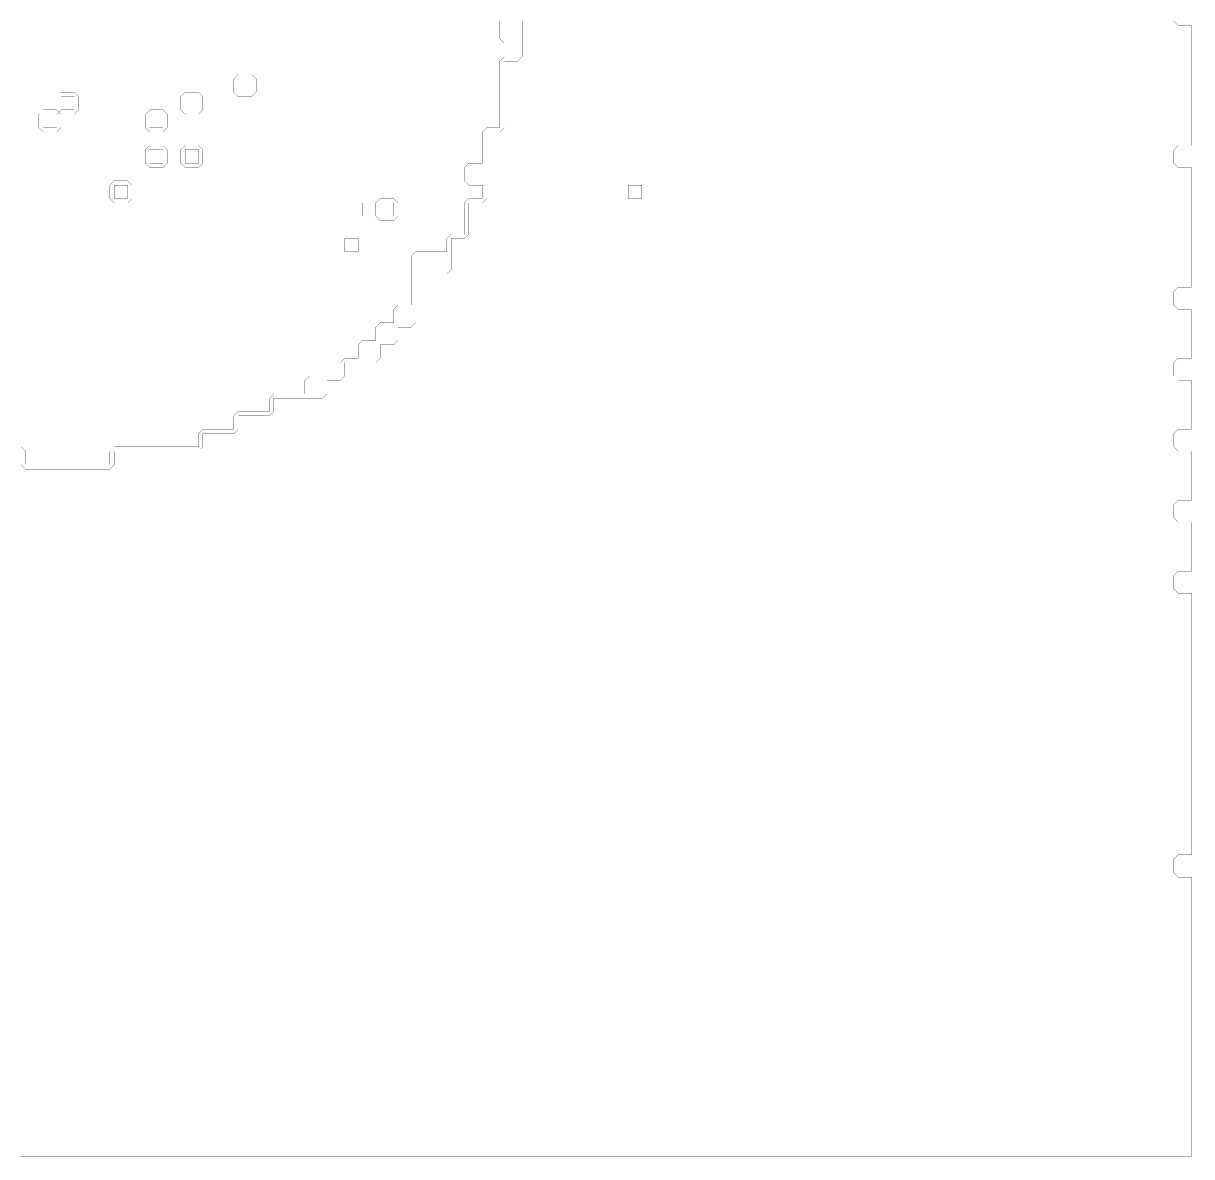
# Model space of a CAD drawing. Header units: metres. Extents: x 0 to 4990, y -4990 to 0.
# Drawn here: x 2417 to 4990, y -4990 to -2495 of the extents above; entities that cross this region are included whole.
import ezdxf

# ---------------------------------------------------------------- set-up
doc = ezdxf.new("R2010")
doc.units = ezdxf.units.M
for name, color, linetype in [('conductor', 1, 'Continuous'), ('dielectric', 8, 'Continuous'), ('substrate', 5, 'Continuous')]:
    doc.layers.add(name, color=color, linetype=linetype)

msp = doc.modelspace()

# ---------------------------------------------------------------- linework, layer by layer
at = {"layer": 'conductor', "const_width": 0.5}
msp.add_lwpolyline([(2412.109375, -3427.734375), (2421.875, -3437.5), (2421.875, -3447.265625), (2421.875, -3457.03125), (2421.875, -3466.796875), (2431.640625, -3466.796875), (2441.40625, -3466.796875), (2451.171875, -3466.796875), (2460.9375, -3466.796875), (2470.703125, -3466.796875), (2480.46875, -3466.796875), (2490.234375, -3466.796875), (2500, -3466.796875), (2509.765625, -3466.796875), (2519.53125, -3466.796875), (2529.296875, -3466.796875), (2539.0625, -3466.796875), (2548.828125, -3466.796875), (2558.59375, -3466.796875), (2568.359375, -3466.796875), (2578.125, -3466.796875), (2587.890625, -3466.796875), (2597.65625, -3466.796875), (2607.421875, -3466.796875), (2607.421875, -3457.03125), (2607.421875, -3447.265625), (2607.421875, -3437.5), (2617.1875, -3427.734375), (2626.953125, -3427.734375), (2636.71875, -3427.734375), (2646.484375, -3427.734375), (2656.25, -3427.734375), (2666.015625, -3427.734375), (2675.78125, -3427.734375), (2685.546875, -3427.734375), (2695.3125, -3427.734375), (2705.078125, -3427.734375), (2714.84375, -3427.734375), (2724.609375, -3427.734375), (2734.375, -3427.734375), (2744.140625, -3427.734375), (2753.90625, -3427.734375), (2763.671875, -3427.734375), (2773.4375, -3427.734375), (2783.203125, -3427.734375), (2792.96875, -3427.734375), (2802.734375, -3427.734375), (2802.734375, -3417.96875), (2802.734375, -3408.203125), (2802.734375, -3398.4375), (2812.5, -3388.671875), (2822.265625, -3388.671875), (2832.03125, -3388.671875), (2841.796875, -3388.671875), (2851.5625, -3388.671875), (2861.328125, -3388.671875), (2871.09375, -3388.671875), (2880.859375, -3388.671875), (2880.859375, -3378.90625), (2880.859375, -3369.140625), (2880.859375, -3359.375), (2890.625, -3349.609375), (2900.390625, -3349.609375), (2910.15625, -3349.609375), (2919.921875, -3349.609375), (2929.6875, -3349.609375), (2939.453125, -3349.609375), (2949.21875, -3349.609375), (2958.984375, -3349.609375), (2958.984375, -3339.84375), (2958.984375, -3330.078125), (2958.984375, -3320.3125), (2968.75, -3310.546875), (2978.515625, -3310.546875), (2988.28125, -3310.546875), (2998.046875, -3310.546875), (3007.8125, -3310.546875), (3017.578125, -3310.546875), (3027.34375, -3310.546875), (3037.109375, -3310.546875), (3037.109375, -3300.78125), (3037.109375, -3291.015625), (3037.109375, -3281.25), (3046.875, -3271.484375), (3056.640625, -3271.484375), (3066.40625, -3271.484375), (3076.171875, -3271.484375), (3085.9375, -3271.484375), (3095.703125, -3271.484375), (3105.46875, -3271.484375), (3115.234375, -3271.484375), (3115.234375, -3261.71875), (3115.234375, -3251.953125), (3115.234375, -3242.1875), (3125, -3232.421875), (3134.765625, -3232.421875), (3144.53125, -3232.421875), (3154.296875, -3232.421875), (3154.296875, -3222.65625), (3154.296875, -3212.890625), (3154.296875, -3203.125), (3164.0625, -3193.359375), (3173.828125, -3193.359375), (3183.59375, -3193.359375), (3193.359375, -3193.359375), (3193.359375, -3183.59375), (3193.359375, -3173.828125), (3193.359375, -3164.0625), (3203.125, -3154.296875), (3212.890625, -3154.296875), (3222.65625, -3154.296875), (3232.421875, -3154.296875), (3232.421875, -3144.53125), (3232.421875, -3134.765625), (3232.421875, -3125), (3242.1875, -3115.234375), (3251.953125, -3115.234375), (3261.71875, -3115.234375), (3271.484375, -3115.234375), (3271.484375, -3105.46875), (3271.484375, -3095.703125), (3271.484375, -3085.9375), (3271.484375, -3076.171875), (3271.484375, -3066.40625), (3271.484375, -3056.640625), (3271.484375, -3046.875), (3271.484375, -3037.109375), (3271.484375, -3027.34375), (3271.484375, -3017.578125), (3271.484375, -3007.8125), (3281.25, -2998.046875), (3291.015625, -2998.046875), (3300.78125, -2998.046875), (3310.546875, -2998.046875), (3320.3125, -2998.046875), (3330.078125, -2998.046875), (3339.84375, -2998.046875), (3349.609375, -2998.046875), (3349.609375, -2988.28125), (3349.609375, -2978.515625), (3349.609375, -2968.75), (3359.375, -2958.984375), (3369.140625, -2958.984375), (3378.90625, -2958.984375), (3388.671875, -2958.984375), (3388.671875, -2949.21875), (3388.671875, -2939.453125), (3388.671875, -2929.6875), (3388.671875, -2919.921875), (3388.671875, -2910.15625), (3388.671875, -2900.390625), (3388.671875, -2890.625), (3398.4375, -2880.859375), (3408.203125, -2880.859375), (3417.96875, -2880.859375), (3427.734375, -2880.859375), (3427.734375, -2871.09375), (3427.734375, -2861.328125), (3427.734375, -2851.5625), (3417.96875, -2851.5625), (3408.203125, -2851.5625), (3398.4375, -2851.5625), (3388.671875, -2841.796875), (3388.671875, -2832.03125), (3388.671875, -2822.265625), (3388.671875, -2812.5), (3398.4375, -2802.734375), (3408.203125, -2802.734375), (3417.96875, -2802.734375), (3427.734375, -2802.734375), (3427.734375, -2792.96875), (3427.734375, -2783.203125), (3427.734375, -2773.4375), (3427.734375, -2763.671875), (3427.734375, -2753.90625), (3427.734375, -2744.140625), (3427.734375, -2734.375), (3437.5, -2724.609375), (3447.265625, -2724.609375), (3457.03125, -2724.609375), (3466.796875, -2724.609375), (3466.796875, -2714.84375), (3466.796875, -2705.078125), (3466.796875, -2695.3125), (3466.796875, -2685.546875), (3466.796875, -2675.78125), (3466.796875, -2666.015625), (3466.796875, -2656.25), (3466.796875, -2646.484375), (3466.796875, -2636.71875), (3466.796875, -2626.953125), (3466.796875, -2617.1875), (3466.796875, -2607.421875), (3466.796875, -2597.65625), (3466.796875, -2587.890625), (3466.796875, -2578.125), (3476.5625, -2568.359375), (3486.328125, -2568.359375), (3496.09375, -2568.359375), (3505.859375, -2568.359375), (3505.859375, -2558.59375), (3505.859375, -2548.828125), (3505.859375, -2539.0625), (3496.09375, -2539.0625), (3486.328125, -2539.0625), (3476.5625, -2539.0625), (3466.796875, -2529.296875), (3466.796875, -2519.53125), (3466.796875, -2509.765625), (3466.796875, -2500), (3466.796875, -2490.234375)], dxfattribs=at)
for points in [[(2880.859375, -2617.1875), (2890.625, -2607.421875), (2900.390625, -2607.421875), (2910.15625, -2607.421875), (2919.921875, -2607.421875), (2929.6875, -2617.1875), (2929.6875, -2626.953125), (2929.6875, -2636.71875), (2929.6875, -2646.484375), (2919.921875, -2656.25), (2910.15625, -2656.25), (2900.390625, -2656.25), (2890.625, -2656.25), (2880.859375, -2646.484375), (2880.859375, -2636.71875), (2880.859375, -2626.953125)], [(2490.234375, -2656.25), (2500, -2646.484375), (2509.765625, -2646.484375), (2519.53125, -2646.484375), (2529.296875, -2646.484375), (2539.0625, -2656.25), (2539.0625, -2666.015625), (2539.0625, -2675.78125), (2539.0625, -2685.546875), (2529.296875, -2695.3125), (2519.53125, -2695.3125), (2509.765625, -2695.3125), (2500, -2695.3125), (2490.234375, -2685.546875), (2490.234375, -2675.78125), (2490.234375, -2666.015625)], [(2763.671875, -2656.25), (2773.4375, -2646.484375), (2783.203125, -2646.484375), (2792.96875, -2646.484375), (2802.734375, -2646.484375), (2812.5, -2656.25), (2812.5, -2666.015625), (2812.5, -2675.78125), (2812.5, -2685.546875), (2802.734375, -2695.3125), (2792.96875, -2695.3125), (2783.203125, -2695.3125), (2773.4375, -2695.3125), (2763.671875, -2685.546875), (2763.671875, -2675.78125), (2763.671875, -2666.015625)], [(2451.171875, -2695.3125), (2460.9375, -2685.546875), (2470.703125, -2685.546875), (2480.46875, -2685.546875), (2490.234375, -2685.546875), (2500, -2695.3125), (2500, -2705.078125), (2500, -2714.84375), (2500, -2724.609375), (2490.234375, -2734.375), (2480.46875, -2734.375), (2470.703125, -2734.375), (2460.9375, -2734.375), (2451.171875, -2724.609375), (2451.171875, -2714.84375), (2451.171875, -2705.078125)], [(2685.546875, -2695.3125), (2695.3125, -2685.546875), (2705.078125, -2685.546875), (2714.84375, -2685.546875), (2724.609375, -2685.546875), (2734.375, -2695.3125), (2734.375, -2705.078125), (2734.375, -2714.84375), (2734.375, -2724.609375), (2724.609375, -2734.375), (2714.84375, -2734.375), (2705.078125, -2734.375), (2695.3125, -2734.375), (2685.546875, -2724.609375), (2685.546875, -2714.84375), (2685.546875, -2705.078125)], [(2685.546875, -2773.4375), (2695.3125, -2763.671875), (2705.078125, -2763.671875), (2714.84375, -2763.671875), (2724.609375, -2763.671875), (2734.375, -2773.4375), (2734.375, -2783.203125), (2734.375, -2792.96875), (2734.375, -2802.734375), (2724.609375, -2812.5), (2714.84375, -2812.5), (2705.078125, -2812.5), (2695.3125, -2812.5), (2685.546875, -2802.734375), (2685.546875, -2792.96875), (2685.546875, -2783.203125)], [(2763.671875, -2773.4375), (2773.4375, -2763.671875), (2783.203125, -2763.671875), (2792.96875, -2763.671875), (2802.734375, -2763.671875), (2812.5, -2773.4375), (2812.5, -2783.203125), (2812.5, -2792.96875), (2812.5, -2802.734375), (2802.734375, -2812.5), (2792.96875, -2812.5), (2783.203125, -2812.5), (2773.4375, -2812.5), (2763.671875, -2802.734375), (2763.671875, -2792.96875), (2763.671875, -2783.203125)], [(2607.421875, -2851.5625), (2617.1875, -2841.796875), (2626.953125, -2841.796875), (2636.71875, -2841.796875), (2646.484375, -2841.796875), (2656.25, -2851.5625), (2656.25, -2861.328125), (2656.25, -2871.09375), (2656.25, -2880.859375), (2646.484375, -2890.625), (2636.71875, -2890.625), (2626.953125, -2890.625), (2617.1875, -2890.625), (2607.421875, -2880.859375), (2607.421875, -2871.09375), (2607.421875, -2861.328125)], [(3193.359375, -2890.625), (3203.125, -2880.859375), (3212.890625, -2880.859375), (3222.65625, -2880.859375), (3232.421875, -2880.859375), (3242.1875, -2890.625), (3242.1875, -2900.390625), (3242.1875, -2910.15625), (3242.1875, -2919.921875), (3232.421875, -2929.6875), (3222.65625, -2929.6875), (3212.890625, -2929.6875), (3203.125, -2929.6875), (3193.359375, -2919.921875), (3193.359375, -2910.15625), (3193.359375, -2900.390625)]]:
    msp.add_lwpolyline(points, close=True, dxfattribs=at)
at = {"layer": 'dielectric', "const_width": 0.5}
msp.add_lwpolyline([(3750, -2851.5625), (3750, -2861.328125), (3750, -2871.09375), (3750, -2880.859375), (3759.765625, -2880.859375), (3769.53125, -2880.859375), (3779.296875, -2880.859375), (3779.296875, -2871.09375), (3779.296875, -2861.328125), (3779.296875, -2851.5625), (3769.53125, -2851.5625), (3759.765625, -2851.5625)], close=True, dxfattribs=at)
at = {"layer": 'substrate', "const_width": 0.5}
for points in [[(2412.109375, -4990.234375), (2421.875, -4990.234375), (2431.640625, -4990.234375), (2441.40625, -4990.234375), (2451.171875, -4990.234375), (2460.9375, -4990.234375), (2470.703125, -4990.234375), (2480.46875, -4990.234375), (2490.234375, -4990.234375), (2500, -4990.234375), (2509.765625, -4990.234375), (2519.53125, -4990.234375), (2529.296875, -4990.234375), (2539.0625, -4990.234375), (2548.828125, -4990.234375), (2558.59375, -4990.234375), (2568.359375, -4990.234375), (2578.125, -4990.234375), (2587.890625, -4990.234375), (2597.65625, -4990.234375), (2607.421875, -4990.234375), (2617.1875, -4990.234375), (2626.953125, -4990.234375), (2636.71875, -4990.234375), (2646.484375, -4990.234375), (2656.25, -4990.234375), (2666.015625, -4990.234375), (2675.78125, -4990.234375), (2685.546875, -4990.234375), (2695.3125, -4990.234375), (2705.078125, -4990.234375), (2714.84375, -4990.234375), (2724.609375, -4990.234375), (2734.375, -4990.234375), (2744.140625, -4990.234375), (2753.90625, -4990.234375), (2763.671875, -4990.234375), (2773.4375, -4990.234375), (2783.203125, -4990.234375), (2792.96875, -4990.234375), (2802.734375, -4990.234375), (2812.5, -4990.234375), (2822.265625, -4990.234375), (2832.03125, -4990.234375), (2841.796875, -4990.234375), (2851.5625, -4990.234375), (2861.328125, -4990.234375), (2871.09375, -4990.234375), (2880.859375, -4990.234375), (2890.625, -4990.234375), (2900.390625, -4990.234375), (2910.15625, -4990.234375), (2919.921875, -4990.234375), (2929.6875, -4990.234375), (2939.453125, -4990.234375), (2949.21875, -4990.234375), (2958.984375, -4990.234375), (2968.75, -4990.234375), (2978.515625, -4990.234375), (2988.28125, -4990.234375), (2998.046875, -4990.234375), (3007.8125, -4990.234375), (3017.578125, -4990.234375), (3027.34375, -4990.234375), (3037.109375, -4990.234375), (3046.875, -4990.234375), (3056.640625, -4990.234375), (3066.40625, -4990.234375), (3076.171875, -4990.234375), (3085.9375, -4990.234375), (3095.703125, -4990.234375), (3105.46875, -4990.234375), (3115.234375, -4990.234375), (3125, -4990.234375), (3134.765625, -4990.234375), (3144.53125, -4990.234375), (3154.296875, -4990.234375), (3164.0625, -4990.234375), (3173.828125, -4990.234375), (3183.59375, -4990.234375), (3193.359375, -4990.234375), (3203.125, -4990.234375), (3212.890625, -4990.234375), (3222.65625, -4990.234375), (3232.421875, -4990.234375), (3242.1875, -4990.234375), (3251.953125, -4990.234375), (3261.71875, -4990.234375), (3271.484375, -4990.234375), (3281.25, -4990.234375), (3291.015625, -4990.234375), (3300.78125, -4990.234375), (3310.546875, -4990.234375), (3320.3125, -4990.234375), (3330.078125, -4990.234375), (3339.84375, -4990.234375), (3349.609375, -4990.234375), (3359.375, -4990.234375), (3369.140625, -4990.234375), (3378.90625, -4990.234375), (3388.671875, -4990.234375), (3398.4375, -4990.234375), (3408.203125, -4990.234375), (3417.96875, -4990.234375), (3427.734375, -4990.234375), (3437.5, -4990.234375), (3447.265625, -4990.234375), (3457.03125, -4990.234375), (3466.796875, -4990.234375), (3476.5625, -4990.234375), (3486.328125, -4990.234375), (3496.09375, -4990.234375), (3505.859375, -4990.234375), (3515.625, -4990.234375), (3525.390625, -4990.234375), (3535.15625, -4990.234375), (3544.921875, -4990.234375), (3554.6875, -4990.234375), (3564.453125, -4990.234375), (3574.21875, -4990.234375), (3583.984375, -4990.234375), (3593.75, -4990.234375), (3603.515625, -4990.234375), (3613.28125, -4990.234375), (3623.046875, -4990.234375), (3632.8125, -4990.234375), (3642.578125, -4990.234375), (3652.34375, -4990.234375), (3662.109375, -4990.234375), (3671.875, -4990.234375), (3681.640625, -4990.234375), (3691.40625, -4990.234375), (3701.171875, -4990.234375), (3710.9375, -4990.234375), (3720.703125, -4990.234375), (3730.46875, -4990.234375), (3740.234375, -4990.234375), (3750, -4990.234375), (3759.765625, -4990.234375), (3769.53125, -4990.234375), (3779.296875, -4990.234375), (3789.0625, -4990.234375), (3798.828125, -4990.234375), (3808.59375, -4990.234375), (3818.359375, -4990.234375), (3828.125, -4990.234375), (3837.890625, -4990.234375), (3847.65625, -4990.234375), (3857.421875, -4990.234375), (3867.1875, -4990.234375), (3876.953125, -4990.234375), (3886.71875, -4990.234375), (3896.484375, -4990.234375), (3906.25, -4990.234375), (3916.015625, -4990.234375), (3925.78125, -4990.234375), (3935.546875, -4990.234375), (3945.3125, -4990.234375), (3955.078125, -4990.234375), (3964.84375, -4990.234375), (3974.609375, -4990.234375), (3984.375, -4990.234375), (3994.140625, -4990.234375), (4003.90625, -4990.234375), (4013.671875, -4990.234375), (4023.4375, -4990.234375), (4033.203125, -4990.234375), (4042.96875, -4990.234375), (4052.734375, -4990.234375), (4062.5, -4990.234375), (4072.265625, -4990.234375), (4082.03125, -4990.234375), (4091.796875, -4990.234375), (4101.5625, -4990.234375), (4111.328125, -4990.234375), (4121.09375, -4990.234375), (4130.859375, -4990.234375), (4140.625, -4990.234375), (4150.390625, -4990.234375), (4160.15625, -4990.234375), (4169.921875, -4990.234375), (4179.6875, -4990.234375), (4189.453125, -4990.234375), (4199.21875, -4990.234375), (4208.984375, -4990.234375), (4218.75, -4990.234375), (4228.515625, -4990.234375), (4238.28125, -4990.234375), (4248.046875, -4990.234375), (4257.8125, -4990.234375), (4267.578125, -4990.234375), (4277.34375, -4990.234375), (4287.109375, -4990.234375), (4296.875, -4990.234375), (4306.640625, -4990.234375), (4316.40625, -4990.234375), (4326.171875, -4990.234375), (4335.9375, -4990.234375), (4345.703125, -4990.234375), (4355.46875, -4990.234375), (4365.234375, -4990.234375), (4375, -4990.234375), (4384.765625, -4990.234375), (4394.53125, -4990.234375), (4404.296875, -4990.234375), (4414.0625, -4990.234375), (4423.828125, -4990.234375), (4433.59375, -4990.234375), (4443.359375, -4990.234375), (4453.125, -4990.234375), (4462.890625, -4990.234375), (4472.65625, -4990.234375), (4482.421875, -4990.234375), (4492.1875, -4990.234375), (4501.953125, -4990.234375), (4511.71875, -4990.234375), (4521.484375, -4990.234375), (4531.25, -4990.234375), (4541.015625, -4990.234375), (4550.78125, -4990.234375), (4560.546875, -4990.234375), (4570.3125, -4990.234375), (4580.078125, -4990.234375), (4589.84375, -4990.234375), (4599.609375, -4990.234375), (4609.375, -4990.234375), (4619.140625, -4990.234375), (4628.90625, -4990.234375), (4638.671875, -4990.234375), (4648.4375, -4990.234375), (4658.203125, -4990.234375), (4667.96875, -4990.234375), (4677.734375, -4990.234375), (4687.5, -4990.234375), (4697.265625, -4990.234375), (4707.03125, -4990.234375), (4716.796875, -4990.234375), (4726.5625, -4990.234375), (4736.328125, -4990.234375), (4746.09375, -4990.234375), (4755.859375, -4990.234375), (4765.625, -4990.234375), (4775.390625, -4990.234375), (4785.15625, -4990.234375), (4794.921875, -4990.234375), (4804.6875, -4990.234375), (4814.453125, -4990.234375), (4824.21875, -4990.234375), (4833.984375, -4990.234375), (4843.75, -4990.234375), (4853.515625, -4990.234375), (4863.28125, -4990.234375), (4873.046875, -4990.234375), (4882.8125, -4990.234375), (4892.578125, -4990.234375), (4902.34375, -4990.234375), (4912.109375, -4990.234375), (4921.875, -4990.234375), (4931.640625, -4990.234375), (4941.40625, -4990.234375), (4951.171875, -4990.234375), (4960.9375, -4990.234375), (4970.703125, -4990.234375), (4980.46875, -4990.234375), (4990.234375, -4990.234375), (4990.234375, -4980.46875), (4990.234375, -4970.703125), (4990.234375, -4960.9375), (4990.234375, -4951.171875), (4990.234375, -4941.40625), (4990.234375, -4931.640625), (4990.234375, -4921.875), (4990.234375, -4912.109375), (4990.234375, -4902.34375), (4990.234375, -4892.578125), (4990.234375, -4882.8125), (4990.234375, -4873.046875), (4990.234375, -4863.28125), (4990.234375, -4853.515625), (4990.234375, -4843.75), (4990.234375, -4833.984375), (4990.234375, -4824.21875), (4990.234375, -4814.453125), (4990.234375, -4804.6875), (4990.234375, -4794.921875), (4990.234375, -4785.15625), (4990.234375, -4775.390625), (4990.234375, -4765.625), (4990.234375, -4755.859375), (4990.234375, -4746.09375), (4990.234375, -4736.328125), (4990.234375, -4726.5625), (4990.234375, -4716.796875), (4990.234375, -4707.03125), (4990.234375, -4697.265625), (4990.234375, -4687.5), (4990.234375, -4677.734375), (4990.234375, -4667.96875), (4990.234375, -4658.203125), (4990.234375, -4648.4375), (4990.234375, -4638.671875), (4990.234375, -4628.90625), (4990.234375, -4619.140625), (4990.234375, -4609.375), (4990.234375, -4599.609375), (4990.234375, -4589.84375), (4990.234375, -4580.078125), (4990.234375, -4570.3125), (4990.234375, -4560.546875), (4990.234375, -4550.78125), (4990.234375, -4541.015625), (4990.234375, -4531.25), (4990.234375, -4521.484375), (4990.234375, -4511.71875), (4990.234375, -4501.953125), (4990.234375, -4492.1875), (4990.234375, -4482.421875), (4990.234375, -4472.65625), (4990.234375, -4462.890625), (4990.234375, -4453.125), (4990.234375, -4443.359375), (4990.234375, -4433.59375), (4990.234375, -4423.828125), (4990.234375, -4414.0625), (4990.234375, -4404.296875), (4990.234375, -4394.53125), (4990.234375, -4384.765625), (4990.234375, -4375), (4980.46875, -4375), (4970.703125, -4375), (4960.9375, -4375), (4951.171875, -4365.234375), (4951.171875, -4355.46875), (4951.171875, -4345.703125), (4951.171875, -4335.9375), (4960.9375, -4326.171875), (4970.703125, -4326.171875), (4980.46875, -4326.171875), (4990.234375, -4326.171875), (4990.234375, -4316.40625), (4990.234375, -4306.640625), (4990.234375, -4296.875), (4990.234375, -4287.109375), (4990.234375, -4277.34375), (4990.234375, -4267.578125), (4990.234375, -4257.8125), (4990.234375, -4248.046875), (4990.234375, -4238.28125), (4990.234375, -4228.515625), (4990.234375, -4218.75), (4990.234375, -4208.984375), (4990.234375, -4199.21875), (4990.234375, -4189.453125), (4990.234375, -4179.6875), (4990.234375, -4169.921875), (4990.234375, -4160.15625), (4990.234375, -4150.390625), (4990.234375, -4140.625), (4990.234375, -4130.859375), (4990.234375, -4121.09375), (4990.234375, -4111.328125), (4990.234375, -4101.5625), (4990.234375, -4091.796875), (4990.234375, -4082.03125), (4990.234375, -4072.265625), (4990.234375, -4062.5), (4990.234375, -4052.734375), (4990.234375, -4042.96875), (4990.234375, -4033.203125), (4990.234375, -4023.4375), (4990.234375, -4013.671875), (4990.234375, -4003.90625), (4990.234375, -3994.140625), (4990.234375, -3984.375), (4990.234375, -3974.609375), (4990.234375, -3964.84375), (4990.234375, -3955.078125), (4990.234375, -3945.3125), (4990.234375, -3935.546875), (4990.234375, -3925.78125), (4990.234375, -3916.015625), (4990.234375, -3906.25), (4990.234375, -3896.484375), (4990.234375, -3886.71875), (4990.234375, -3876.953125), (4990.234375, -3867.1875), (4990.234375, -3857.421875), (4990.234375, -3847.65625), (4990.234375, -3837.890625), (4990.234375, -3828.125), (4990.234375, -3818.359375), (4990.234375, -3808.59375), (4990.234375, -3798.828125), (4990.234375, -3789.0625), (4990.234375, -3779.296875), (4990.234375, -3769.53125), (4990.234375, -3759.765625), (4990.234375, -3750), (4980.46875, -3750), (4970.703125, -3750), (4960.9375, -3750), (4951.171875, -3740.234375), (4951.171875, -3730.46875), (4951.171875, -3720.703125), (4951.171875, -3710.9375), (4960.9375, -3701.171875), (4970.703125, -3701.171875), (4980.46875, -3701.171875), (4990.234375, -3701.171875), (4990.234375, -3691.40625), (4990.234375, -3681.640625), (4990.234375, -3671.875), (4990.234375, -3662.109375), (4990.234375, -3652.34375), (4990.234375, -3642.578125), (4990.234375, -3632.8125), (4990.234375, -3623.046875), (4990.234375, -3613.28125), (4990.234375, -3603.515625), (4990.234375, -3593.75), (4980.46875, -3593.75), (4970.703125, -3593.75), (4960.9375, -3593.75), (4951.171875, -3583.984375), (4951.171875, -3574.21875), (4951.171875, -3564.453125), (4951.171875, -3554.6875), (4960.9375, -3544.921875), (4970.703125, -3544.921875), (4980.46875, -3544.921875), (4990.234375, -3544.921875), (4990.234375, -3535.15625), (4990.234375, -3525.390625), (4990.234375, -3515.625), (4990.234375, -3505.859375), (4990.234375, -3496.09375), (4990.234375, -3486.328125), (4990.234375, -3476.5625), (4990.234375, -3466.796875), (4990.234375, -3457.03125), (4990.234375, -3447.265625), (4990.234375, -3437.5), (4980.46875, -3437.5), (4970.703125, -3437.5), (4960.9375, -3437.5), (4951.171875, -3427.734375), (4951.171875, -3417.96875), (4951.171875, -3408.203125), (4951.171875, -3398.4375), (4960.9375, -3388.671875), (4970.703125, -3388.671875), (4980.46875, -3388.671875), (4990.234375, -3388.671875), (4990.234375, -3378.90625), (4990.234375, -3369.140625), (4990.234375, -3359.375), (4990.234375, -3349.609375), (4990.234375, -3339.84375), (4990.234375, -3330.078125), (4990.234375, -3320.3125), (4990.234375, -3310.546875), (4990.234375, -3300.78125), (4990.234375, -3291.015625), (4990.234375, -3281.25), (4980.46875, -3281.25), (4970.703125, -3281.25), (4960.9375, -3281.25), (4951.171875, -3271.484375), (4951.171875, -3261.71875), (4951.171875, -3251.953125), (4951.171875, -3242.1875), (4960.9375, -3232.421875), (4970.703125, -3232.421875), (4980.46875, -3232.421875), (4990.234375, -3232.421875), (4990.234375, -3222.65625), (4990.234375, -3212.890625), (4990.234375, -3203.125), (4990.234375, -3193.359375), (4990.234375, -3183.59375), (4990.234375, -3173.828125), (4990.234375, -3164.0625), (4990.234375, -3154.296875), (4990.234375, -3144.53125), (4990.234375, -3134.765625), (4990.234375, -3125), (4980.46875, -3125), (4970.703125, -3125), (4960.9375, -3125), (4951.171875, -3115.234375), (4951.171875, -3105.46875), (4951.171875, -3095.703125), (4951.171875, -3085.9375), (4960.9375, -3076.171875), (4970.703125, -3076.171875), (4980.46875, -3076.171875), (4990.234375, -3076.171875), (4990.234375, -3066.40625), (4990.234375, -3056.640625), (4990.234375, -3046.875), (4990.234375, -3037.109375), (4990.234375, -3027.34375), (4990.234375, -3017.578125), (4990.234375, -3007.8125), (4990.234375, -2998.046875), (4990.234375, -2988.28125), (4990.234375, -2978.515625), (4990.234375, -2968.75), (4990.234375, -2958.984375), (4990.234375, -2949.21875), (4990.234375, -2939.453125), (4990.234375, -2929.6875), (4990.234375, -2919.921875), (4990.234375, -2910.15625), (4990.234375, -2900.390625), (4990.234375, -2890.625), (4990.234375, -2880.859375), (4990.234375, -2871.09375), (4990.234375, -2861.328125), (4990.234375, -2851.5625), (4990.234375, -2841.796875), (4990.234375, -2832.03125), (4990.234375, -2822.265625), (4990.234375, -2812.5), (4980.46875, -2812.5), (4970.703125, -2812.5), (4960.9375, -2812.5), (4951.171875, -2802.734375), (4951.171875, -2792.96875), (4951.171875, -2783.203125), (4951.171875, -2773.4375), (4960.9375, -2763.671875), (4970.703125, -2763.671875), (4980.46875, -2763.671875), (4990.234375, -2763.671875), (4990.234375, -2753.90625), (4990.234375, -2744.140625), (4990.234375, -2734.375), (4990.234375, -2724.609375), (4990.234375, -2714.84375), (4990.234375, -2705.078125), (4990.234375, -2695.3125), (4990.234375, -2685.546875), (4990.234375, -2675.78125), (4990.234375, -2666.015625), (4990.234375, -2656.25), (4990.234375, -2646.484375), (4990.234375, -2636.71875), (4990.234375, -2626.953125), (4990.234375, -2617.1875), (4990.234375, -2607.421875), (4990.234375, -2597.65625), (4990.234375, -2587.890625), (4990.234375, -2578.125), (4990.234375, -2568.359375), (4990.234375, -2558.59375), (4990.234375, -2548.828125), (4990.234375, -2539.0625), (4990.234375, -2529.296875), (4990.234375, -2519.53125), (4990.234375, -2509.765625), (4990.234375, -2500), (4980.46875, -2500), (4970.703125, -2500), (4960.9375, -2500), (4951.171875, -2490.234375)], [(3515.625, -2490.234375), (3515.625, -2500), (3515.625, -2509.765625), (3515.625, -2519.53125), (3515.625, -2529.296875), (3515.625, -2539.0625), (3515.625, -2548.828125), (3515.625, -2558.59375), (3515.625, -2568.359375), (3505.859375, -2578.125), (3496.09375, -2578.125), (3486.328125, -2578.125), (3476.5625, -2578.125), (3476.5625, -2587.890625), (3476.5625, -2597.65625), (3476.5625, -2607.421875), (3476.5625, -2617.1875), (3476.5625, -2626.953125), (3476.5625, -2636.71875), (3476.5625, -2646.484375), (3476.5625, -2656.25), (3476.5625, -2666.015625), (3476.5625, -2675.78125), (3476.5625, -2685.546875), (3476.5625, -2695.3125), (3476.5625, -2705.078125), (3476.5625, -2714.84375), (3476.5625, -2724.609375), (3466.796875, -2734.375), (3457.03125, -2734.375), (3447.265625, -2734.375), (3437.5, -2734.375), (3437.5, -2744.140625), (3437.5, -2753.90625), (3437.5, -2763.671875), (3437.5, -2773.4375), (3437.5, -2783.203125), (3437.5, -2792.96875), (3437.5, -2802.734375), (3437.5, -2812.5), (3437.5, -2822.265625), (3437.5, -2832.03125), (3437.5, -2841.796875), (3437.5, -2851.5625), (3437.5, -2861.328125), (3437.5, -2871.09375), (3437.5, -2880.859375), (3427.734375, -2890.625), (3417.96875, -2890.625), (3408.203125, -2890.625), (3398.4375, -2890.625), (3398.4375, -2900.390625), (3398.4375, -2910.15625), (3398.4375, -2919.921875), (3398.4375, -2929.6875), (3398.4375, -2939.453125), (3398.4375, -2949.21875), (3398.4375, -2958.984375), (3388.671875, -2968.75), (3378.90625, -2968.75), (3369.140625, -2968.75), (3359.375, -2968.75), (3359.375, -2978.515625), (3359.375, -2988.28125), (3359.375, -2998.046875), (3359.375, -3007.8125), (3359.375, -3017.578125), (3359.375, -3027.34375), (3359.375, -3037.109375), (3349.609375, -3046.875), (3339.84375, -3046.875), (3330.078125, -3046.875), (3320.3125, -3046.875), (3310.546875, -3046.875), (3300.78125, -3046.875), (3291.015625, -3046.875), (3281.25, -3046.875), (3281.25, -3056.640625), (3281.25, -3066.40625), (3281.25, -3076.171875), (3281.25, -3085.9375), (3281.25, -3095.703125), (3281.25, -3105.46875), (3281.25, -3115.234375), (3281.25, -3125), (3281.25, -3134.765625), (3281.25, -3144.53125), (3281.25, -3154.296875), (3271.484375, -3164.0625), (3261.71875, -3164.0625), (3251.953125, -3164.0625), (3242.1875, -3164.0625), (3242.1875, -3173.828125), (3242.1875, -3183.59375), (3242.1875, -3193.359375), (3232.421875, -3203.125), (3222.65625, -3203.125), (3212.890625, -3203.125), (3203.125, -3203.125), (3203.125, -3212.890625), (3203.125, -3222.65625), (3203.125, -3232.421875), (3193.359375, -3242.1875), (3183.59375, -3242.1875), (3173.828125, -3242.1875), (3164.0625, -3242.1875), (3154.296875, -3242.1875), (3144.53125, -3242.1875), (3134.765625, -3242.1875), (3125, -3242.1875), (3125, -3251.953125), (3125, -3261.71875), (3125, -3271.484375), (3115.234375, -3281.25), (3105.46875, -3281.25), (3095.703125, -3281.25), (3085.9375, -3281.25), (3085.9375, -3291.015625), (3085.9375, -3300.78125), (3085.9375, -3310.546875), (3076.171875, -3320.3125), (3066.40625, -3320.3125), (3056.640625, -3320.3125), (3046.875, -3320.3125), (3037.109375, -3320.3125), (3027.34375, -3320.3125), (3017.578125, -3320.3125), (3007.8125, -3320.3125), (2998.046875, -3320.3125), (2988.28125, -3320.3125), (2978.515625, -3320.3125), (2968.75, -3320.3125), (2968.75, -3330.078125), (2968.75, -3339.84375), (2968.75, -3349.609375), (2958.984375, -3359.375), (2949.21875, -3359.375), (2939.453125, -3359.375), (2929.6875, -3359.375), (2919.921875, -3359.375), (2910.15625, -3359.375), (2900.390625, -3359.375), (2890.625, -3359.375), (2890.625, -3369.140625), (2890.625, -3378.90625), (2890.625, -3388.671875), (2880.859375, -3398.4375), (2871.09375, -3398.4375), (2861.328125, -3398.4375), (2851.5625, -3398.4375), (2841.796875, -3398.4375), (2832.03125, -3398.4375), (2822.265625, -3398.4375), (2812.5, -3398.4375), (2812.5, -3408.203125), (2812.5, -3417.96875), (2812.5, -3427.734375), (2802.734375, -3437.5), (2792.96875, -3437.5), (2783.203125, -3437.5), (2773.4375, -3437.5), (2763.671875, -3437.5), (2753.90625, -3437.5), (2744.140625, -3437.5), (2734.375, -3437.5), (2724.609375, -3437.5), (2714.84375, -3437.5), (2705.078125, -3437.5), (2695.3125, -3437.5), (2685.546875, -3437.5), (2675.78125, -3437.5), (2666.015625, -3437.5), (2656.25, -3437.5), (2646.484375, -3437.5), (2636.71875, -3437.5), (2626.953125, -3437.5), (2617.1875, -3437.5), (2617.1875, -3447.265625), (2617.1875, -3457.03125), (2617.1875, -3466.796875), (2607.421875, -3476.5625), (2597.65625, -3476.5625), (2587.890625, -3476.5625), (2578.125, -3476.5625), (2568.359375, -3476.5625), (2558.59375, -3476.5625), (2548.828125, -3476.5625), (2539.0625, -3476.5625), (2529.296875, -3476.5625), (2519.53125, -3476.5625), (2509.765625, -3476.5625), (2500, -3476.5625), (2490.234375, -3476.5625), (2480.46875, -3476.5625), (2470.703125, -3476.5625), (2460.9375, -3476.5625), (2451.171875, -3476.5625), (2441.40625, -3476.5625), (2431.640625, -3476.5625), (2421.875, -3476.5625), (2412.109375, -3466.796875)]]:
    msp.add_lwpolyline(points, dxfattribs=at)
for points in [[(2500, -2656.25), (2500, -2666.015625), (2500, -2675.78125), (2500, -2685.546875), (2490.234375, -2695.3125), (2480.46875, -2695.3125), (2470.703125, -2695.3125), (2460.9375, -2695.3125), (2460.9375, -2705.078125), (2460.9375, -2714.84375), (2460.9375, -2724.609375), (2470.703125, -2724.609375), (2480.46875, -2724.609375), (2490.234375, -2724.609375), (2490.234375, -2714.84375), (2490.234375, -2705.078125), (2490.234375, -2695.3125), (2500, -2685.546875), (2509.765625, -2685.546875), (2519.53125, -2685.546875), (2529.296875, -2685.546875), (2529.296875, -2675.78125), (2529.296875, -2666.015625), (2529.296875, -2656.25), (2519.53125, -2656.25), (2509.765625, -2656.25)], [(2695.3125, -2695.3125), (2695.3125, -2705.078125), (2695.3125, -2714.84375), (2695.3125, -2724.609375), (2705.078125, -2724.609375), (2714.84375, -2724.609375), (2724.609375, -2724.609375), (2724.609375, -2714.84375), (2724.609375, -2705.078125), (2724.609375, -2695.3125), (2714.84375, -2695.3125), (2705.078125, -2695.3125)], [(2695.3125, -2773.4375), (2695.3125, -2783.203125), (2695.3125, -2792.96875), (2695.3125, -2802.734375), (2705.078125, -2802.734375), (2714.84375, -2802.734375), (2724.609375, -2802.734375), (2724.609375, -2792.96875), (2724.609375, -2783.203125), (2724.609375, -2773.4375), (2714.84375, -2773.4375), (2705.078125, -2773.4375)], [(2773.4375, -2773.4375), (2773.4375, -2783.203125), (2773.4375, -2792.96875), (2773.4375, -2802.734375), (2783.203125, -2802.734375), (2792.96875, -2802.734375), (2802.734375, -2802.734375), (2802.734375, -2792.96875), (2802.734375, -2783.203125), (2802.734375, -2773.4375), (2792.96875, -2773.4375), (2783.203125, -2773.4375)], [(2617.1875, -2851.5625), (2617.1875, -2861.328125), (2617.1875, -2871.09375), (2617.1875, -2880.859375), (2626.953125, -2880.859375), (2636.71875, -2880.859375), (2646.484375, -2880.859375), (2646.484375, -2871.09375), (2646.484375, -2861.328125), (2646.484375, -2851.5625), (2636.71875, -2851.5625), (2626.953125, -2851.5625)], [(3164.0625, -2890.625), (3164.0625, -2900.390625), (3164.0625, -2910.15625), (3164.0625, -2919.921875), (3173.828125, -2919.921875), (3183.59375, -2919.921875), (3193.359375, -2919.921875), (3203.125, -2919.921875), (3212.890625, -2919.921875), (3222.65625, -2919.921875), (3232.421875, -2919.921875), (3232.421875, -2910.15625), (3232.421875, -2900.390625), (3232.421875, -2890.625), (3222.65625, -2890.625), (3212.890625, -2890.625), (3203.125, -2890.625), (3193.359375, -2890.625), (3183.59375, -2890.625), (3173.828125, -2890.625)], [(3125, -2968.75), (3125, -2978.515625), (3125, -2988.28125), (3125, -2998.046875), (3134.765625, -2998.046875), (3144.53125, -2998.046875), (3154.296875, -2998.046875), (3154.296875, -2988.28125), (3154.296875, -2978.515625), (3154.296875, -2968.75), (3144.53125, -2968.75), (3134.765625, -2968.75)]]:
    msp.add_lwpolyline(points, close=True, dxfattribs=at)

doc.saveas('drawing.dxf')
